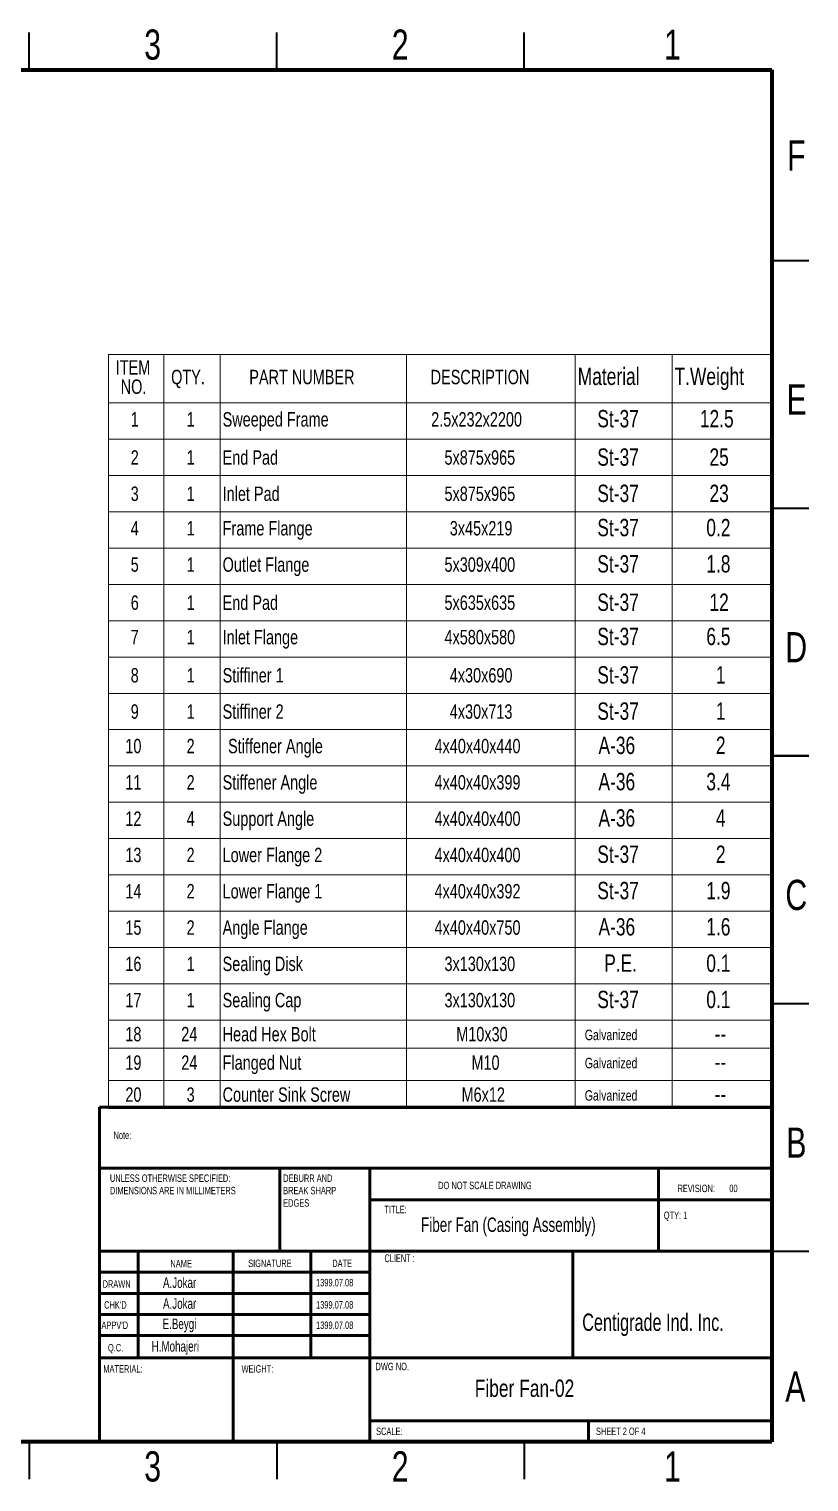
# Paper-space layout 'Sheet2' of a CAD drawing. Header units: millimetres. Extents: x 2 to 418, y 2 to 295.
# Drawn here: x 260 to 417.5, y 1.9 to 295.2 of the extents above; entities that cross this region are included whole.
import ezdxf

# ---------------------------------------------------------------- set-up
doc = ezdxf.new("R2010")
doc.units = ezdxf.units.MM
doc.styles.add('SLDTEXTSTYLE0', font='TXT', dxfattribs={"width": 0.75})
doc.styles.add('SLDTEXTSTYLE1', font='TXT', dxfattribs={"width": 0.686449})
doc.styles.add('SLDTEXTSTYLE2', font='TXT', dxfattribs={"width": 0.652778})
doc.styles.add('SLDTEXTSTYLE3', font='TXT', dxfattribs={"width": 0.6875})
doc.styles.add('SLDTEXTSTYLE4', font='TXT', dxfattribs={"width": 0.7})

# ---------------------------------------------------------------- blocks, each defined once
blk = doc.blocks.new('SW_NOTE_22')
at = {"color": 0, "linetype": 'Continuous', "lineweight": 0, "char_height": 1.5, "attachment_point": 1, "style": 'SLDTEXTSTYLE0'}
for s, insert in [('UNLESS OTHERWISE SPECIFIED:', (0, 1.93)), ('DIMENSIONS ARE IN MILLIMETERS', (0, -0.57))]:
    blk.add_mtext(s, dxfattribs=dict(at, insert=insert))
blk = doc.blocks.new('SW_NOTE_23')
at = {"color": 0, "linetype": 'Continuous', "lineweight": 0, "char_height": 1.5, "attachment_point": 1, "style": 'SLDTEXTSTYLE0'}
for s, insert in [('DEBURR AND', (0, 1.93)), ('BREAK SHARP', (0, -0.57)), ('EDGES', (0, -3.07))]:
    blk.add_mtext(s, dxfattribs=dict(at, insert=insert))
blk = doc.blocks.new('SW_TABLEANNOTATION_1')
at = {"color": 0, "linetype": 'Continuous', "lineweight": 0}
for p, q in [((0, 0), (0, -152.2)), ((134.15, 0), (0, 0)), ((11.18, 0), (11.18, -9.76)), ((22.58, 0), (22.58, -9.76)), ((60.25, 0), (60.25, -9.76)), ((94.3, 0), (94.3, -9.76)), ((113.85, 0), (113.85, -9.76)), ((134.15, -152.2), (134.15, 0)), ((0, -9.76), (134.15, -9.76)), ((11.18, -9.76), (11.18, -152.2)), ((22.58, -9.76), (22.58, -152.2)), ((60.25, -9.76), (60.25, -152.2)), ((94.3, -9.76), (94.3, -152.2)), ((113.85, -9.76), (113.85, -152.2)), ((0, -17.09), (134.15, -17.09)), ((0, -24.41), (134.15, -24.41)), ((0, -31.74), (134.15, -31.74)), ((0, -39.07), (134.15, -39.07)), ((0, -46.4), (134.15, -46.4)), ((0, -53.72), (134.15, -53.72)), ((0, -61.05), (134.15, -61.05)), ((0, -68.38), (134.15, -68.38)), ((0, -75.7), (134.15, -75.7)), ((0, -83.03), (134.15, -83.03)), ((0, -90.36), (134.15, -90.36)), ((0, -97.68), (134.15, -97.68)), ((0, -105.01), (134.15, -105.01)), ((0, -112.34), (134.15, -112.34)), ((0, -119.66), (134.15, -119.66)), ((0, -126.99), (134.15, -126.99)), ((0, -134.32), (134.15, -134.32)), ((0, -140), (134.15, -140)), ((0, -146.52), (134.15, -146.52)), ((0, -152.2), (134.15, -152.2))]:
    blk.add_line(p, q, dxfattribs=at)
at = {"color": 0, "linetype": 'Continuous', "lineweight": 0, "attachment_point": 1, "style": 'SLDTEXTSTYLE0'}
for s, insert, char_height in [('ITEM', (1.5, -1.13), 2.91), ('Material', (94.8, -2.63), 3.5), ('T.Weight', (114.35, -2.63), 3.5), ('NO.', (2.49, -5.01), 2.91), ('QTY.', (12.68, -3.07), 2.91), ('PART NUMBER', (28.47, -3.07), 2.9104), ('DESCRIPTION', (65.09, -3.07), 2.9104), ('1', (4.52, -11.61), 2.91), ('1', (15.81, -11.61), 2.91), ('Sweeped Frame', (23.08, -11.61), 2.9104), ('2.5x232x2200', (65.2, -11.61), 2.9104), ('St-37', (98.76, -11.18), 3.5), ('12.5', (119.47, -11.18), 3.5), ('2', (4.52, -19.31), 2.91), ('1', (15.81, -19.31), 2.91), ('End Pad', (23.08, -19.31), 2.91), ('5x875x965', (67.89, -19.31), 2.91), ('St-37', (98.76, -18.93), 3.5), ('25', (121.41, -18.93), 3.5), ('St-37', (98.76, -26.25), 3.5), ('23', (121.41, -26.25), 3.5), ('3', (4.52, -26.63), 2.91), ('1', (15.81, -26.63), 2.91), ('Inlet Pad', (23.08, -26.63), 2.91), ('5x875x965', (67.89, -26.63), 2.91), ('4', (4.52, -33.59), 2.91), ('1', (15.81, -33.59), 2.91), ('Frame Flange', (23.08, -33.59), 2.9104), ('3x45x219', (68.96, -33.59), 2.91), ('St-37', (98.76, -33.16), 3.5), ('0.2', (120.77, -33.16), 3.5), ('5', (4.52, -40.92), 2.91), ('1', (15.81, -40.92), 2.91), ('Outlet Flange', (23.08, -40.92), 2.9104), ('5x309x400', (67.89, -40.92), 2.91), ('St-37', (98.76, -40.48), 3.5), ('1.8', (120.77, -40.48), 3.5), ('6', (4.52, -48.61), 2.91), ('1', (15.81, -48.61), 2.91), ('End Pad', (23.08, -48.61), 2.91), ('5x635x635', (67.89, -48.61), 2.91), ('St-37', (98.76, -48.23), 3.5), ('12', (121.41, -48.23), 3.5), ('7', (4.52, -55.57), 2.91), ('1', (15.81, -55.57), 2.91), ('Inlet Flange', (23.08, -55.57), 2.9104), ('4x580x580', (67.89, -55.57), 2.91), ('St-37', (98.76, -55.14), 3.5), ('6.5', (120.77, -55.14), 3.5), ('8', (4.52, -63.27), 2.91), ('1', (15.81, -63.27), 2.91), ('Stiffiner 1', (23.08, -63.27), 2.9104), ('4x30x690', (68.96, -63.27), 2.91), ('St-37', (98.76, -62.89), 3.5), ('1', (122.71, -62.89), 3.5), ('St-37', (98.76, -70.21), 3.5), ('1', (122.71, -70.21), 3.5), ('9', (4.52, -70.59), 2.91), ('1', (15.81, -70.59), 2.91), ('Stiffiner 2', (23.08, -70.59), 2.9104), ('4x30x713', (68.96, -70.59), 2.91), ('10', (3.44, -77.56), 2.91), ('2', (15.81, -77.56), 2.91), ('Stiffener Angle', (24.18, -77.56), 2.9104), ('4x40x40x440', (65.88, -77.56), 2.9104), ('A-36', (98.99, -77.12), 3.5), ('2', (122.71, -77.12), 3.5), ('11', (3.44, -84.88), 2.91), ('2', (15.81, -84.88), 2.91), ('Stiffener Angle', (23.08, -84.88), 2.9104), ('4x40x40x399', (65.88, -84.88), 2.9104), ('A-36', (98.99, -84.44), 3.5), ('3.4', (120.77, -84.44), 3.5), ('12', (3.44, -92.21), 2.91), ('4', (15.81, -92.21), 2.91), ('Support Angle', (23.08, -92.21), 2.9104), ('4x40x40x400', (65.88, -92.21), 2.9104), ('A-36', (98.99, -91.77), 3.5), ('4', (122.71, -91.77), 3.5), ('13', (3.44, -99.54), 2.91), ('2', (15.81, -99.54), 2.91), ('Lower Flange 2', (23.08, -99.54), 2.9104), ('4x40x40x400', (65.88, -99.54), 2.9104), ('St-37', (98.76, -99.1), 3.5), ('2', (122.71, -99.1), 3.5), ('14', (3.44, -106.86), 2.91), ('2', (15.81, -106.86), 2.91), ('Lower Flange 1', (23.08, -106.86), 2.9104), ('4x40x40x392', (65.88, -106.86), 2.9104), ('St-37', (98.76, -106.43), 3.5), ('1.9', (120.77, -106.43), 3.5), ('15', (3.44, -114.19), 2.91), ('2', (15.81, -114.19), 2.91), ('Angle Flange', (23.08, -114.19), 2.9104), ('4x40x40x750', (65.88, -114.19), 2.9104), ('A-36', (98.99, -113.75), 3.5), ('1.6', (120.77, -113.75), 3.5), ('16', (3.44, -121.52), 2.91), ('1', (15.81, -121.52), 2.91), ('Sealing Disk', (23.08, -121.52), 2.9104), ('3x130x130', (67.89, -121.52), 2.91), ('P.E.', (100.15, -121.08), 3.5), ('0.1', (120.77, -121.08), 3.5), ('17', (3.44, -128.84), 2.91), ('1', (15.81, -128.84), 2.91), ('Sealing Cap', (23.08, -128.84), 2.9104), ('3x130x130', (67.89, -128.84), 2.91), ('St-37', (98.76, -128.41), 3.5), ('0.1', (120.77, -128.41), 3.5), ('18', (3.44, -135.71), 2.91), ('24', (14.73, -135.71), 2.91), ('Head Hex Bolt', (23.08, -135.71), 2.9104), ('M10x30', (70.26, -135.71), 2.91), ('Galvanized', (96.23, -136.26), 2.117), ('--', (122.45, -135.33), 3.5), ('19', (3.44, -141.45), 2.91), ('24', (14.73, -141.45), 2.91), ('Flanged Nut', (23.08, -141.45), 2.9104), ('M10', (73.34, -141.45), 2.91), ('Galvanized', (96.23, -141.94), 2.117), ('--', (122.45, -141.01), 3.5), ('20', (3.44, -147.91), 2.91), ('3', (15.81, -147.91), 2.91), ('Counter Sink Screw', (23.08, -147.91), 2.9104), ('M6x12', (71.34, -147.91), 2.91), ('Galvanized', (96.23, -148.47), 2.117), ('--', (122.45, -147.53), 3.5)]:
    blk.add_mtext(s, dxfattribs=dict(at, insert=insert, char_height=char_height))

psp = doc.layouts.new('Sheet2')

# ---------------------------------------------------------------- linework, layer by layer
at = {"color": 7, "linetype": 'Continuous', "lineweight": 35}
for p, q in [((260, 287), (260, 294.5)), ((310, 287), (310, 294.5)), ((360, 287), (360, 294.5)), ((410, 248.5), (417.5, 248.5)), ((410, 198.5), (417.5, 198.5)), ((417.5, 148.5), (410, 148.5)), ((410, 148.5), (417.5, 148.5)), ((410, 98.5), (417.5, 98.5)), ((410, 48.5), (417.5, 48.5)), ((260, 10), (260, 2.5)), ((310, 10), (310, 2.5)), ((360, 10), (360, 2.5))]:
    psp.add_line(p, q, dxfattribs=at)
at = {"color": 7, "linetype": 'Continuous', "lineweight": 70}
for p, q in [((10, 287), (410, 287)), ((410, 287), (410, 10)), ((410, 10), (10, 10))]:
    psp.add_line(p, q, dxfattribs=at)
at = {"color": 7, "linetype": 'Continuous', "lineweight": 50}
for p, q in [((274.2, 77.597), (410, 77.597)), ((274.2, 77.597), (274.2, 65.25)), ((274.2, 65.25), (410, 65.25)), ((274.2, 65.25), (274.2, 10.25)), ((310.6, 65.25), (310.6, 48.5)), ((328.8, 65.25), (328.8, 10)), ((387.09, 48.5), (387.09, 65.25)), ((410, 58.875), (328.8, 58.875)), ((410, 48.5), (274.2, 48.5)), ((282, 48.5), (282, 27)), ((301.191, 48.5), (301.191, 10.25)), ((316.906, 48.5), (316.906, 27)), ((328.8, 10.25), (328.8, 48.5)), ((369.786, 27), (369.786, 48.5)), ((328.8, 44.25), (274.2, 44.25)), ((328.8, 40), (274.2, 40)), ((328.8, 35.75), (274.2, 35.75)), ((328.8, 31.5), (274.2, 31.5)), ((284.6, 27), (274.2, 27)), ((284.6, 27), (410, 27)), ((328.8, 14.25), (410, 14.25)), ((373, 10), (373, 14.25))]:
    psp.add_line(p, q, dxfattribs=at)

# ---------------------------------------------------------------- block references
at = {"color": 7, "linetype": 'Continuous', "lineweight": 0}
for name, p in [('SW_TABLEANNOTATION_1', (275.997, 229.487)), ('SW_NOTE_22', (276.309, 62.069)), ('SW_NOTE_23', (311.309, 62.069))]:
    psp.add_blockref(name, p, dxfattribs=at)

# ---------------------------------------------------------------- texts
for s, insert, char_height, attachment_point, style in [('3', (284.939, 295.114), 6.096, 2, 'SLDTEXTSTYLE0'), ('2', (334.939, 295.114), 6.096, 2, 'SLDTEXTSTYLE0'), ('1', (389.939, 295.114), 6.096, 2, 'SLDTEXTSTYLE0'), ('F', (414.937, 272.726), 6.096, 2, 'SLDTEXTSTYLE0'), ('E', (415.011, 223.476), 6.096, 2, 'SLDTEXTSTYLE0'), ('D', (414.93, 173.476), 6.096, 2, 'SLDTEXTSTYLE0'), ('C', (414.937, 123.476), 6.096, 2, 'SLDTEXTSTYLE0'), ('B', (414.953, 73.476), 6.096, 2, 'SLDTEXTSTYLE0'), ('Note:', (277.032, 72.666), 1.5, 1, 'SLDTEXTSTYLE0'), ('DO NOT SCALE DRAWING', (342.615, 62.533), 1.5, 1, 'SLDTEXTSTYLE0'), ('REVISION:       00', (390.955, 61.935), 1.5, 1, 'SLDTEXTSTYLE2'), ('TITLE:', (331.76, 57.684), 1.5, 1, 'SLDTEXTSTYLE0'), ('QTY: 1', (388.179, 56.503), 1.5, 1, 'SLDTEXTSTYLE0'), ('Fiber Fan (Casing Assembly)', (339.152, 55.312), 2.91042, 1, 'SLDTEXTSTYLE4'), ('CLIENT :', (331.76, 47.885), 1.5875, 1, 'SLDTEXTSTYLE4'), ('NAME', (288.522, 46.751), 1.5, 1, 'SLDTEXTSTYLE0'), ('SIGNATURE', (304.234, 46.812), 1.5, 1, 'SLDTEXTSTYLE0'), ('DATE', (321.218, 46.812), 1.5, 1, 'SLDTEXTSTYLE0'), ('DRAWN', (274.843, 42.635), 1.5, 1, 'SLDTEXTSTYLE1'), ('A.Jokar', (287.033, 43.219), 2.1167, 1, 'SLDTEXTSTYLE4'), ('1399.07.08', (317.944, 42.917), 1.5, 1, 'SLDTEXTSTYLE0'), ("CHK'D", (275.139, 38.412), 1.5, 1, 'SLDTEXTSTYLE0'), ('A.Jokar', (287.033, 38.996), 2.1167, 1, 'SLDTEXTSTYLE4'), ('1399.07.08', (317.944, 38.426), 1.5, 1, 'SLDTEXTSTYLE0'), ('Centigrade Ind. Inc.', (371.708, 35.923), 3.5, 1, 'SLDTEXTSTYLE4'), ("APPV'D", (274.602, 34.316), 1.5, 1, 'SLDTEXTSTYLE0'), ('E.Beygi', (286.947, 34.9), 2.1167, 1, 'SLDTEXTSTYLE4'), ('1399.07.08', (317.944, 34.316), 1.5, 1, 'SLDTEXTSTYLE0'), ('Q.C.', (275.915, 29.776), 1.5, 1, 'SLDTEXTSTYLE0'), ('H.Mohajeri', (284.734, 30.36), 2.1167, 1, 'SLDTEXTSTYLE4'), ('MATERIAL:', (274.975, 25.505), 1.5, 1, 'SLDTEXTSTYLE0'), ('WEIGHT:', (302.894, 25.503), 1.4986, 1, 'SLDTEXTSTYLE0'), ('DWG NO.', (329.953, 25.986), 1.5, 1, 'SLDTEXTSTYLE0'), ('A', (414.757, 24.226), 6.096, 2, 'SLDTEXTSTYLE0'), ('Fiber Fan-02', (350.004, 22.59), 3.5, 1, 'SLDTEXTSTYLE0'), ('SCALE:', (330.074, 12.9), 1.5, 1, 'SLDTEXTSTYLE0'), ('SHEET 2 OF 4', (374.478, 12.9), 1.5, 1, 'SLDTEXTSTYLE3'), ('3', (284.939, 8.114), 6.096, 2, 'SLDTEXTSTYLE0'), ('2', (334.939, 8.114), 6.096, 2, 'SLDTEXTSTYLE0'), ('1', (389.939, 8.114), 6.096, 2, 'SLDTEXTSTYLE0')]:
    psp.add_mtext(s, dxfattribs=dict(at, insert=insert, char_height=char_height, attachment_point=attachment_point, style=style))

doc.saveas('drawing.dxf')
